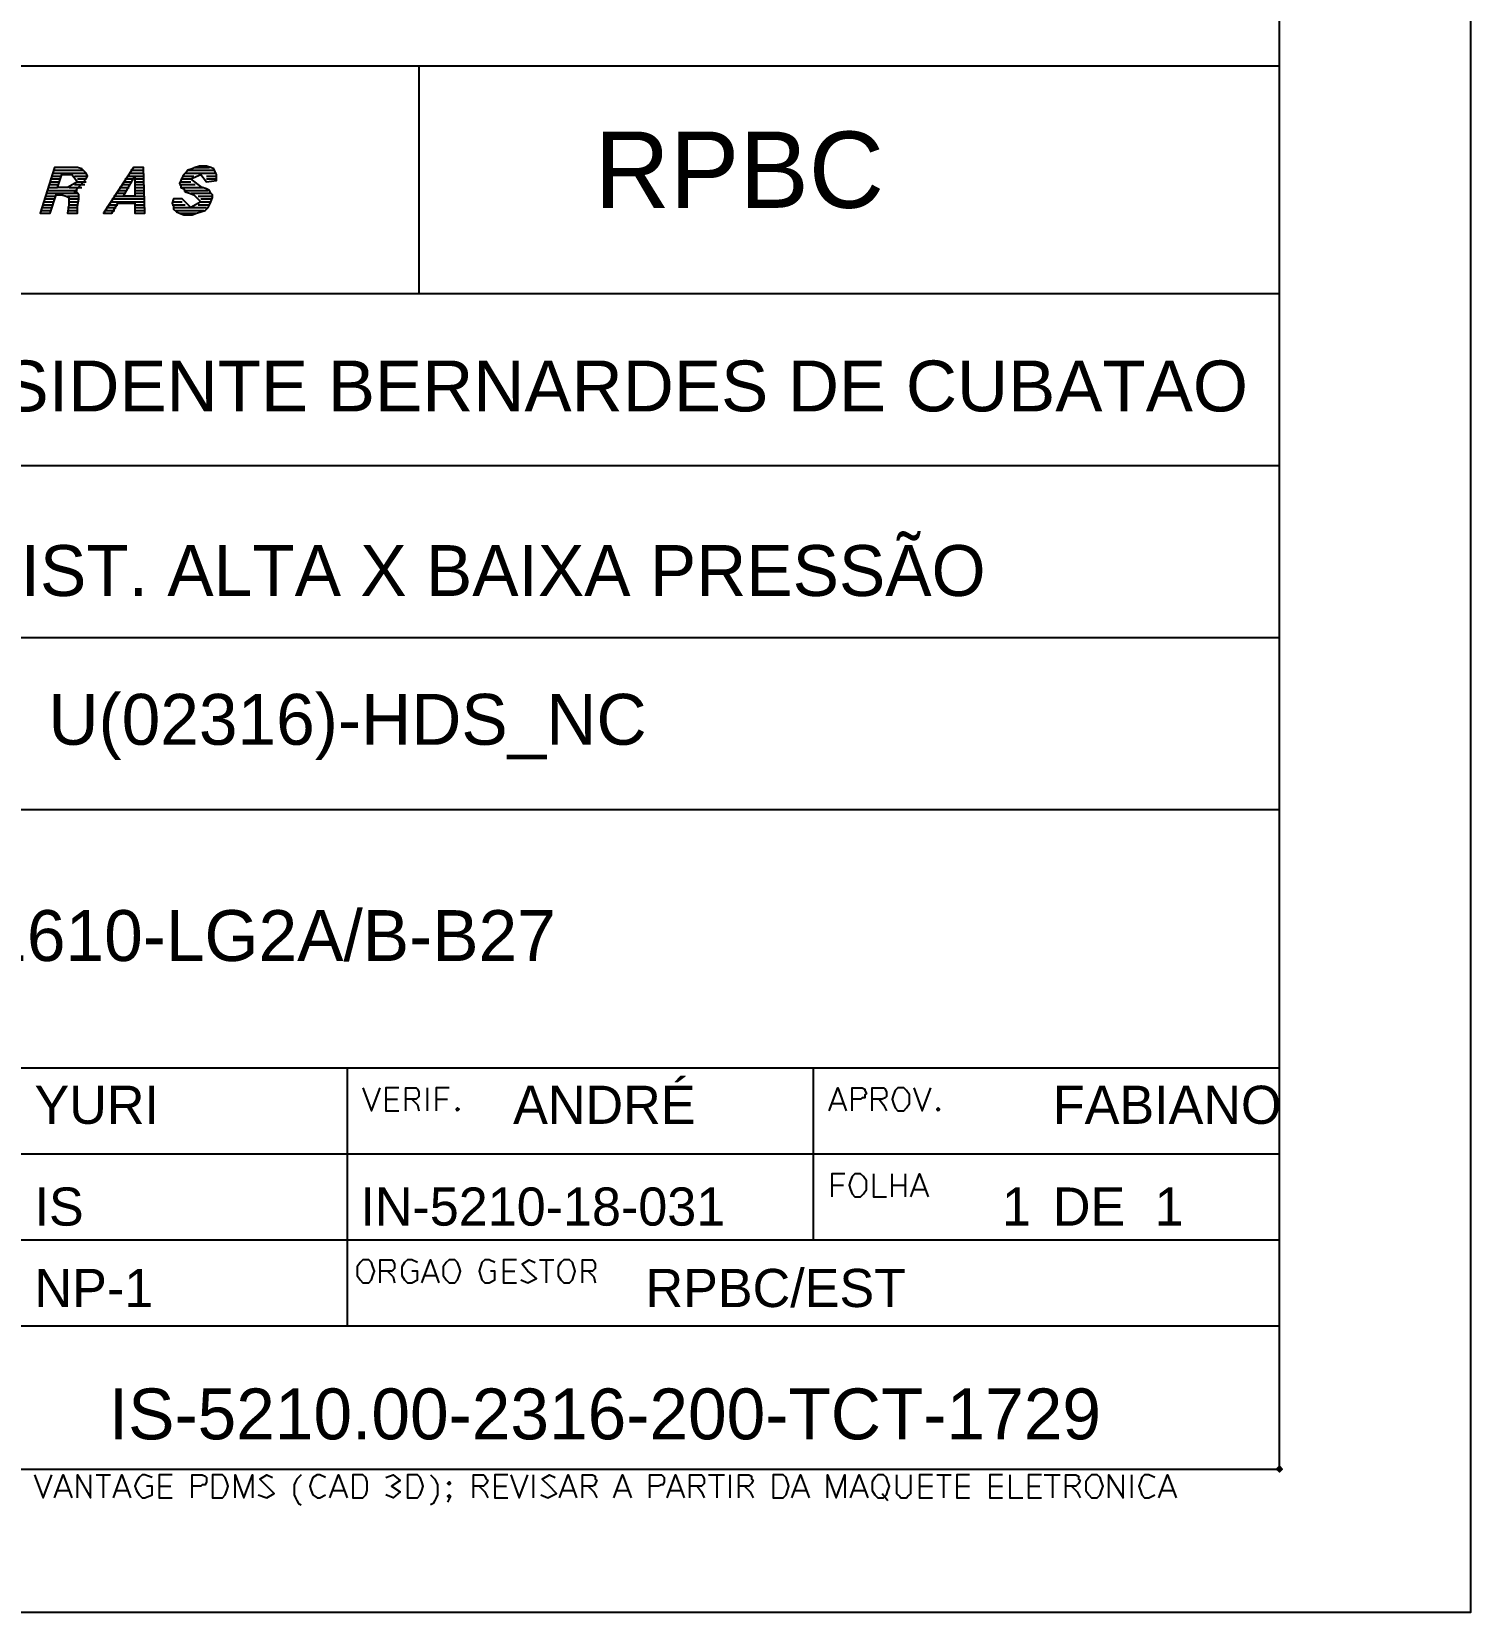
# Model space of a CAD drawing. Extents: x 0 to 597, y 0 to 422.
# Drawn here: x 496.8 to 597.1, y 0 to 110.3 of the extents above; entities that cross this region are included whole.
import ezdxf
from ezdxf.enums import TextEntityAlignment as Align

# ---------------------------------------------------------------- set-up
doc = ezdxf.new("R2010")
doc.units = 0
doc.header["$MEASUREMENT"] = 0
doc.layers.add('GT_1', color=7, linetype='Continuous')
doc.styles.add('HTX1', font='O8116901', dxfattribs={"width": 1.02})

msp = doc.modelspace()

# ---------------------------------------------------------------- linework, layer by layer
at = {"linetype": 'Continuous'}
msp.add_lwpolyline([(0, 421.74), (597.11, 421.74), (597.11, 0), (0, 0)], close=True, dxfattribs=at)
at = {"layer": 'GT_1', "flags": 128}
for points in [[(25, 10), (583.8, 10), (583.8, 409.8)], [(583.8, 10), (583.8, 409.8)], [(453.8, 107.9), (583.8, 107.9)], [(523.8, 107.9), (523.8, 92)], [(497.8, 97.6), (498.1, 97.6), (498.5, 98.9), (498.9, 98.9), (499.2, 98.8), (499.4, 98.7), (499.4, 98.5), (499.4, 98.2), (499.3, 97.6), (500, 97.6), (500, 98.1), (500.1, 98.6), (500.1, 98.8), (500.1, 98.9), (500, 99), (499.8, 99.1), (500.6, 100), (500.7, 100.2), (500.6, 100.4), (500.5, 100.5), (500.3, 100.7), (500, 100.8), (499.8, 100.8), (498.4, 100.8), (497.4, 97.6), (497.8, 97.6)], [(498.3, 100.6), (500.4, 100.6)], [(498.3, 100.4), (500.6, 100.4)], [(502.1, 97.6), (502.4, 97.6), (502.8, 98.3), (504, 98.3), (504, 97.6), (504.7, 97.6), (504.6, 100.8), (503.9, 100.8), (501.8, 97.6), (502.1, 97.6)], [(503.6, 100.4), (504.6, 100.4)], [(503.7, 100.6), (504.6, 100.6)], [(507, 98.6), (506.7, 98.6), (506.6, 98.3), (506.7, 98.1), (506.7, 97.9), (506.9, 97.7), (507.1, 97.6), (507.4, 97.5), (507.7, 97.5), (508, 97.5), (508.3, 97.6), (508.6, 97.7), (508.9, 97.8), (509.1, 98), (509.2, 98.2), (509.3, 98.4), (509.4, 98.7), (509.4, 98.9), (509.3, 99), (509.2, 99.2), (509, 99.3), (508.7, 99.4), (508.4, 99.6), (507.9, 100), (508.6, 100.3), (509, 99.8), (509.7, 99.9), (509.7, 100.1), (509.7, 100.3), (509.6, 100.5), (509.5, 100.7), (509.3, 100.8), (509, 100.9), (508.8, 100.9), (508.5, 100.9), (508.2, 100.8), (508, 100.7), (507.7, 100.6), (507.6, 100.5), (507.4, 100.3), (507.3, 100.1), (507.2, 99.9), (507.1, 99.7), (507.2, 99.5), (507.2, 99.4), (507.4, 99.3), (507.5, 99.1), (507.8, 99), (508.1, 98.9), (508.6, 98.4), (507.9, 98), (507.3, 98.6), (507, 98.6)], [(507.5, 100.4), (509.7, 100.4)], [(507.7, 100.6), (509.5, 100.6)], [(508.1, 100.8), (509.2, 100.8)], [(497.9, 99.4), (498.6, 99.4)], [(498, 99.6), (498.7, 99.6)], [(498.1, 100), (498.8, 100)], [(498.1, 99.8), (498.7, 99.8)], [(498.2, 100.2), (498.9, 100.2)], [(499, 99.4), (498.6, 99.4), (498.9, 100.3), (499.6, 100.3), (500, 99.8), (499.3, 99.4), (499, 99.4)], [(499.4, 99.4), (500.3, 99.4)], [(499.8, 100.2), (500.6, 100.2)], [(499.8, 99.6), (500.5, 99.6)], [(500, 100), (500.6, 100)], [(500, 99.8), (500.6, 99.8)], [(502.9, 99.4), (503.6, 99.4)], [(503.1, 99.6), (503.7, 99.6)], [(503.6, 99.5), (504, 100.2), (504, 98.8), (503.2, 98.8), (503.6, 99.5)], [(503.2, 99.8), (503.8, 99.8)], [(503.3, 100), (503.9, 100)], [(503.5, 100.2), (504.6, 100.2)], [(504, 100), (504.6, 100)], [(504, 99.8), (504.6, 99.8)], [(504, 99.6), (504.6, 99.6)], [(504, 99.4), (504.6, 99.4)], [(507.1, 99.6), (508.2, 99.6)], [(507.2, 100), (507.9, 100)], [(507.2, 99.8), (507.9, 99.8)], [(507.2, 99.4), (508.8, 99.4)], [(507.3, 100.2), (508.1, 100.2)], [(509, 100.2), (509.7, 100.2)], [(509, 100), (509.7, 100)], [(497.6, 98.4), (498.3, 98.4)], [(497.6, 98.2), (498.3, 98.2)], [(497.7, 98.6), (498.4, 98.6)], [(497.8, 99), (500, 99)], [(497.8, 98.8), (498.4, 98.8)], [(497.9, 99.2), (500, 99.2)], [(499.3, 98.8), (500.1, 98.8)], [(499.4, 98.6), (500.1, 98.6)], [(499.4, 98.4), (500.1, 98.4)], [(499.4, 98.2), (500, 98.2)], [(502.2, 98.2), (502.8, 98.2)], [(502.3, 98.4), (504.7, 98.4)], [(502.4, 98.6), (504.6, 98.6)], [(502.5, 98.8), (504.6, 98.8)], [(502.7, 99), (503.3, 99)], [(502.8, 99.2), (503.4, 99.2)], [(504, 99.2), (504.6, 99.2)], [(504, 99), (504.6, 99)], [(504, 98.2), (504.7, 98.2)], [(506.6, 98.2), (507.5, 98.2)], [(506.7, 98.4), (507.3, 98.4)], [(507.4, 99.2), (509.1, 99.2)], [(507.9, 99), (509.3, 99)], [(508.4, 98.8), (509.4, 98.8)], [(508.4, 98.2), (509.2, 98.2)], [(508.6, 98.6), (509.4, 98.6)], [(508.6, 98.4), (509.3, 98.4)], [(497.4, 97.6), (498.1, 97.6)], [(497.5, 98), (498.2, 98)], [(497.5, 97.8), (498.1, 97.8)], [(499.3, 98), (500, 98)], [(499.3, 97.8), (500, 97.8)], [(499.3, 97.6), (500, 97.6)], [(501.8, 97.6), (502.4, 97.6)], [(501.9, 97.8), (502.6, 97.8)], [(502, 98), (502.7, 98)], [(504, 98), (504.7, 98)], [(504, 97.8), (504.7, 97.8)], [(504, 97.6), (504.7, 97.6)], [(506.7, 98), (509, 98)], [(506.8, 97.8), (508.8, 97.8)], [(507.1, 97.6), (508.3, 97.6)], [(453.8, 92), (583.8, 92)], [(453.8, 80), (583.8, 80)], [(453.8, 68), (583.8, 68)], [(453.8, 56), (583.8, 56)], [(453.8, 38), (583.8, 38)], [(518.8, 38), (518.8, 20)], [(551.3, 38), (551.3, 26)], [(519.9, 36.6), (520.5, 35), (521.1, 36.6)], [(522.4, 36.6), (521.5, 36.6), (521.5, 35), (522.4, 35)], [(522.9, 35), (522.9, 36.6), (523.4, 36.6), (523.6, 36.6), (523.7, 36.5), (523.8, 36.3), (523.8, 36.2), (523.8, 36), (523.7, 35.9), (523.6, 35.8), (523.4, 35.8), (522.9, 35.8)], [(524.4, 35), (524.4, 36.6)], [(525.9, 36.6), (525, 36.6), (525, 35)], [(552.4, 35), (553, 36.6), (553.6, 35)], [(554, 35), (554, 36.6), (554.6, 36.6), (554.7, 36.6), (554.9, 36.5), (554.9, 36.4), (555, 36.2), (554.9, 36.1), (554.9, 35.9), (554.7, 35.9), (554.6, 35.8), (554, 35.8)], [(555.4, 35), (555.4, 36.6), (556, 36.6), (556.2, 36.6), (556.3, 36.5), (556.4, 36.3), (556.4, 36.2), (556.4, 36), (556.3, 35.9), (556.1, 35.8), (556, 35.8), (555.4, 35.8)], [(557.5, 35), (557.6, 35), (557.8, 35.2), (558, 35.5), (558, 35.8), (558, 36.1), (557.8, 36.4), (557.6, 36.6), (557.4, 36.6), (557.2, 36.6), (557, 36.4), (556.9, 36.1), (556.8, 35.8), (556.9, 35.5), (557, 35.2), (557.2, 35), (557.4, 35), (557.5, 35)], [(558.3, 36.6), (558.9, 35), (559.5, 36.6)], [(521.5, 35.8), (522.3, 35.8)], [(523.3, 35.8), (523.7, 35.4), (523.8, 35)], [(525, 35.8), (525.8, 35.8)], [(552.6, 35.5), (553.4, 35.5)], [(555.9, 35.8), (556.2, 35.4), (556.4, 35)], [(526.5, 35), (526.6, 35.1), (526.5, 35.2), (526.4, 35.1), (526.5, 35)], [(560, 35), (560.1, 35.1), (560, 35.2), (559.9, 35.1), (560, 35)], [(453.8, 32), (583.8, 32)], [(553.5, 30.6), (552.6, 30.6), (552.6, 29)], [(552.6, 29.8), (553.4, 29.8)], [(554.5, 29), (554.6, 29), (554.8, 29.2), (555, 29.5), (555, 29.8), (555, 30.1), (554.8, 30.4), (554.6, 30.6), (554.4, 30.6), (554.2, 30.6), (554, 30.4), (553.9, 30.1), (553.8, 29.8), (553.9, 29.5), (554, 29.2), (554.2, 29), (554.4, 29), (554.5, 29)], [(555.5, 30.6), (555.5, 29), (556.4, 29)], [(556.8, 29), (556.8, 30.6)], [(556.8, 29.8), (557.7, 29.8)], [(557.7, 30.6), (557.7, 29)], [(558.1, 29), (558.7, 30.6), (559.3, 29)], [(558.3, 29.5), (559.1, 29.5)], [(453.8, 26), (583.8, 26)], [(520.2, 23), (520.3, 23), (520.5, 23.2), (520.6, 23.5), (520.7, 23.8), (520.6, 24.1), (520.5, 24.4), (520.3, 24.6), (520.1, 24.6), (519.9, 24.6), (519.7, 24.4), (519.5, 24.1), (519.5, 23.8), (519.5, 23.5), (519.7, 23.2), (519.9, 23), (520.1, 23), (520.2, 23)], [(521.1, 23), (521.1, 24.6), (521.7, 24.6), (521.9, 24.6), (522, 24.5), (522.1, 24.3), (522.1, 24.2), (522.1, 24), (522, 23.9), (521.9, 23.8), (521.7, 23.8), (521.1, 23.8)], [(523.7, 24.4), (523.3, 24.6), (523, 24.6), (522.8, 24.4), (522.6, 24.1), (522.6, 23.8), (522.6, 23.5), (522.8, 23.2), (523, 23), (523.3, 23), (523.7, 23.2), (523.7, 23.8), (523.3, 23.8)], [(524, 23), (524.6, 24.6), (525.2, 23)], [(526.2, 23), (526.3, 23), (526.5, 23.2), (526.6, 23.5), (526.7, 23.8), (526.6, 24.1), (526.5, 24.4), (526.3, 24.6), (526.1, 24.6), (525.9, 24.6), (525.7, 24.4), (525.5, 24.1), (525.5, 23.8), (525.5, 23.5), (525.7, 23.2), (525.9, 23), (526.1, 23), (526.2, 23)], [(529.1, 24.4), (528.7, 24.6), (528.4, 24.6), (528.2, 24.4), (528.1, 24.1), (528, 23.8), (528.1, 23.5), (528.2, 23.2), (528.4, 23), (528.7, 23), (529.1, 23.2), (529.1, 23.8), (528.8, 23.8)], [(530.6, 24.6), (529.7, 24.6), (529.7, 23), (530.6, 23)], [(530.9, 23.2), (531.4, 23), (532, 23.3), (531.4, 23.8), (531, 24.3), (531.5, 24.6), (531.9, 24.4)], [(532.2, 24.6), (533.2, 24.6)], [(532.7, 23), (532.7, 24.6)], [(534.2, 23), (534.3, 23), (534.5, 23.2), (534.6, 23.5), (534.7, 23.8), (534.6, 24.1), (534.5, 24.4), (534.3, 24.6), (534.1, 24.6), (533.9, 24.6), (533.7, 24.4), (533.5, 24.1), (533.5, 23.8), (533.5, 23.5), (533.7, 23.2), (533.9, 23), (534.1, 23), (534.2, 23)], [(535.2, 23), (535.2, 24.6), (535.7, 24.6), (535.9, 24.6), (536, 24.5), (536.1, 24.3), (536.1, 24.2), (536.1, 24), (536, 23.9), (535.9, 23.8), (535.7, 23.8), (535.2, 23.8)], [(521.6, 23.8), (522, 23.4), (522.1, 23)], [(524.2, 23.5), (525, 23.5)], [(529.7, 23.8), (530.5, 23.8)], [(535.6, 23.8), (536, 23.4), (536.1, 23)], [(453.8, 20), (583.8, 20)], [(453.8, 10), (583.8, 10)], [(583.7, 10.1), (583.8, 10.2), (584, 10), (583.8, 9.8), (583.6, 10), (583.7, 10.1)], [(583.7, 10), (583.8, 10.1), (583.9, 10), (583.8, 9.9), (583.7, 10)], [(497, 9.6), (497.6, 8), (498.2, 9.6)], [(498.4, 8), (499, 9.6), (499.6, 8)], [(500, 8), (500, 9.6), (500.9, 8), (500.9, 9.6)], [(501.3, 9.6), (502.3, 9.6)], [(501.8, 8), (501.8, 9.6)], [(502.5, 8), (503.1, 9.6), (503.7, 8)], [(505.2, 9.4), (504.7, 9.6), (504.5, 9.6), (504.3, 9.4), (504.1, 9.1), (504, 8.8), (504.1, 8.5), (504.3, 8.2), (504.5, 8), (504.7, 8), (505.2, 8.2), (505.2, 8.8), (504.8, 8.8)], [(506.6, 9.6), (505.7, 9.6), (505.7, 8), (506.6, 8)], [(508, 8), (508, 9.6), (508.6, 9.6), (508.7, 9.6), (508.9, 9.5), (509, 9.4), (509, 9.2), (509, 9.1), (508.9, 8.9), (508.7, 8.9), (508.6, 8.8), (508, 8.8)], [(510, 8), (510.1, 8), (510.3, 8.2), (510.4, 8.5), (510.5, 8.8), (510.4, 9.1), (510.3, 9.4), (510.1, 9.6), (510, 9.6), (509.4, 9.6), (509.4, 8), (510, 8)], [(511, 8), (511, 9.6), (511.6, 8), (512.2, 9.6), (512.2, 8)], [(512.6, 8.2), (513.2, 8), (513.7, 8.3), (513.2, 8.8), (512.7, 9.3), (513.2, 9.6), (513.6, 9.4)], [(515.6, 9.6), (515.4, 9.4), (515.3, 9.3), (515.2, 9.1), (515.1, 8.9), (515.1, 8.6), (515.1, 8.4), (515.1, 8.2), (515.2, 8), (515.3, 7.8), (515.4, 7.6), (515.6, 7.5)], [(517.3, 9.4), (516.9, 9.6), (516.7, 9.6), (516.4, 9.4), (516.3, 9.1), (516.2, 8.8), (516.3, 8.5), (516.4, 8.2), (516.7, 8), (516.9, 8), (517.3, 8.2)], [(517.6, 8), (518.2, 9.6), (518.8, 8)], [(519.8, 8), (519.9, 8), (520.1, 8.2), (520.2, 8.5), (520.2, 8.8), (520.2, 9.1), (520.1, 9.4), (519.9, 9.6), (519.7, 9.6), (519.2, 9.6), (519.2, 8), (519.7, 8), (519.8, 8)], [(521.5, 9.4), (522, 9.6), (522.5, 9.2), (521.9, 8.8), (522.5, 8.4), (522, 8), (521.5, 8.2)], [(523.6, 8), (523.7, 8), (523.9, 8.2), (524, 8.5), (524.1, 8.8), (524, 9.1), (523.9, 9.4), (523.7, 9.6), (523.5, 9.6), (523, 9.6), (523, 8), (523.5, 8), (523.6, 8)], [(524.6, 9.6), (524.8, 9.4), (524.9, 9.3), (525, 9.1), (525.1, 8.9), (525.1, 8.6), (525.1, 8.4), (525.1, 8.2), (525, 8), (524.9, 7.8), (524.8, 7.6), (524.6, 7.5)], [(525.9, 8.9), (526, 9), (525.9, 9.1), (525.8, 9), (525.9, 8.9)], [(527.6, 8), (527.6, 9.6), (528.1, 9.6), (528.3, 9.6), (528.4, 9.5), (528.5, 9.3), (528.6, 9.2), (528.5, 9), (528.4, 8.9), (528.3, 8.8), (528.1, 8.8), (527.6, 8.8)], [(530, 9.6), (529.1, 9.6), (529.1, 8), (530, 8)], [(530.2, 9.6), (530.8, 8), (531.4, 9.6)], [(531.8, 8), (531.8, 9.6)], [(532.3, 8.2), (532.8, 8), (533.4, 8.3), (532.9, 8.8), (532.4, 9.3), (532.9, 9.6), (533.3, 9.4)], [(533.6, 8), (534.2, 9.6), (534.8, 8)], [(535.2, 8), (535.2, 9.6), (535.7, 9.6), (535.9, 9.6), (536.1, 9.5), (536.1, 9.3), (536.2, 9.2), (536.1, 9), (536.1, 8.9), (535.9, 8.8), (535.7, 8.8), (535.2, 8.8)], [(537.4, 8), (538, 9.6), (538.6, 8)], [(539.9, 8), (539.9, 9.6), (540.5, 9.6), (540.7, 9.6), (540.8, 9.5), (540.9, 9.4), (540.9, 9.2), (540.9, 9.1), (540.8, 8.9), (540.7, 8.9), (540.5, 8.8), (539.9, 8.8)], [(541.1, 8), (541.7, 9.6), (542.3, 8)], [(542.7, 8), (542.7, 9.6), (543.3, 9.6), (543.5, 9.6), (543.6, 9.5), (543.7, 9.3), (543.7, 9.2), (543.7, 9), (543.6, 8.9), (543.5, 8.8), (543.3, 8.8), (542.7, 8.8)], [(544, 9.6), (545.1, 9.6)], [(544.6, 8), (544.6, 9.6)], [(545.5, 8), (545.5, 9.6)], [(546.1, 8), (546.1, 9.6), (546.6, 9.6), (546.8, 9.6), (547, 9.5), (547, 9.3), (547.1, 9.2), (547, 9), (546.9, 8.9), (546.8, 8.8), (546.6, 8.8), (546.1, 8.8)], [(549.1, 8), (549.2, 8), (549.4, 8.2), (549.5, 8.5), (549.6, 8.8), (549.5, 9.1), (549.4, 9.4), (549.2, 9.6), (549, 9.6), (548.5, 9.6), (548.5, 8), (549, 8), (549.1, 8)], [(549.8, 8), (550.4, 9.6), (551, 8)], [(552.3, 8), (552.3, 9.6), (552.9, 8), (553.5, 9.6), (553.5, 8)], [(553.9, 8), (554.5, 9.6), (555.1, 8)], [(556.1, 8), (556.2, 8), (556.4, 8.2), (556.5, 8.5), (556.6, 8.8), (556.5, 9.1), (556.4, 9.4), (556.2, 9.6), (556, 9.6), (555.8, 9.6), (555.6, 9.4), (555.4, 9.1), (555.4, 8.8), (555.4, 8.5), (555.6, 8.2), (555.8, 8), (556, 8), (556.1, 8)], [(557.1, 9.6), (557.1, 8.5), (557.1, 8.3), (557.2, 8.2), (557.3, 8.1), (557.4, 8), (557.6, 8), (557.8, 8), (557.9, 8.1), (558, 8.2), (558.1, 8.3), (558.1, 8.5), (558.1, 9.6)], [(559.6, 9.6), (558.7, 9.6), (558.7, 8), (559.6, 8)], [(559.9, 9.6), (560.9, 9.6)], [(560.4, 8), (560.4, 9.6)], [(562.2, 9.6), (561.3, 9.6), (561.3, 8), (562.2, 8)], [(564.5, 9.6), (563.6, 9.6), (563.6, 8), (564.5, 8)], [(565, 9.6), (565, 8), (565.9, 8)], [(567.2, 9.6), (566.3, 9.6), (566.3, 8), (567.2, 8)], [(567.4, 9.6), (568.5, 9.6)], [(568, 8), (568, 9.6)], [(568.9, 8), (568.9, 9.6), (569.4, 9.6), (569.6, 9.6), (569.8, 9.5), (569.8, 9.3), (569.9, 9.2), (569.8, 9), (569.7, 8.9), (569.6, 8.8), (569.4, 8.8), (568.9, 8.8)], [(571, 8), (571.1, 8), (571.3, 8.2), (571.4, 8.5), (571.5, 8.8), (571.4, 9.1), (571.3, 9.4), (571.1, 9.6), (570.9, 9.6), (570.7, 9.6), (570.5, 9.4), (570.3, 9.1), (570.3, 8.8), (570.3, 8.5), (570.5, 8.2), (570.7, 8), (570.9, 8), (571, 8)], [(571.9, 8), (571.9, 9.6), (572.9, 8), (572.9, 9.6)], [(573.5, 8), (573.5, 9.6)], [(575.1, 9.4), (574.7, 9.6), (574.4, 9.6), (574.2, 9.4), (574.1, 9.1), (574, 8.8), (574.1, 8.5), (574.2, 8.2), (574.4, 8), (574.7, 8), (575.1, 8.2)], [(575.4, 8), (576, 9.6), (576.6, 8)], [(498.6, 8.5), (499.4, 8.5)], [(502.7, 8.5), (503.5, 8.5)], [(505.7, 8.8), (506.5, 8.8)], [(517.8, 8.5), (518.6, 8.5)], [(526, 8.1), (525.9, 8.2), (525.8, 8.1), (525.9, 8), (526, 8.1), (525.8, 7.7)], [(528, 8.8), (528.4, 8.4), (528.6, 8)], [(529.1, 8.8), (529.9, 8.8)], [(533.8, 8.5), (534.6, 8.5)], [(535.6, 8.8), (536, 8.4), (536.2, 8)], [(537.6, 8.5), (538.4, 8.5)], [(541.3, 8.5), (542.1, 8.5)], [(543.2, 8.8), (543.5, 8.4), (543.7, 8)], [(546.5, 8.8), (546.9, 8.4), (547.1, 8)], [(550, 8.5), (550.8, 8.5)], [(554.1, 8.5), (554.9, 8.5)], [(556.1, 8.3), (556.5, 7.8)], [(558.7, 8.8), (559.6, 8.8)], [(561.3, 8.8), (562.2, 8.8)], [(563.6, 8.8), (564.5, 8.8)], [(566.3, 8.8), (567.1, 8.8)], [(569.3, 8.8), (569.7, 8.4), (569.9, 8)], [(575.6, 8.5), (576.4, 8.5)], [(597.11, 4.26), (597.11, 0), (592.85, 0)]]:
    msp.add_lwpolyline(points, dxfattribs=at)

# ---------------------------------------------------------------- texts
at = {"layer": 'GT_1', "style": 'HTX1', "width": 1.02}
for s, height, p in [('RPBC', 5.325, (536.05, 97.98)), ('RPBC', 5.325, (536.05, 97.98)), ('MINIM. RISCOS SIST. ALTA X BAIXA PRESSÃO', 3.55, (455.953, 70.905)), ('U(02316)-HDS_NC', 3.55, (497.968, 60.525)), ('2"-V-231610-LG2A/B-B27', 3.55, (477.524, 45.44)), ('YURI', 2.6625, (497, 34.08)), ('ANDRÉ', 2.6625, (530.37, 34.08)), ('FABIANO', 2.6625, (568, 34.08)), ('IS', 2.6625, (497, 26.98)), ('IN-5210-18-031', 2.6625, (519.72, 26.98)), ('1', 2.663, (564.45, 26.98)), ('DE', 2.6625, (568, 26.98)), ('1', 2.663, (575.1, 26.98)), ('NP-1', 2.6625, (497, 21.3)), ('RPBC/EST', 2.6625, (539.6, 21.3)), ('IS-5210.00-2316-200-TCT-1729', 3.55, (502.183, 12.07))]:
    msp.add_text(s, height=height, dxfattribs=at).set_placement(p)
at = {"layer": 'GT_1', "style": 'HTX1', "width": 1.295347}
msp.add_text('REFINARIA PRESIDENTE BERNARDES DE CUBATAO', height=3.55, dxfattribs=at).set_placement((456.863, 83.78), (581.603, 83.78), align=Align.FIT)

doc.saveas('drawing.dxf')
